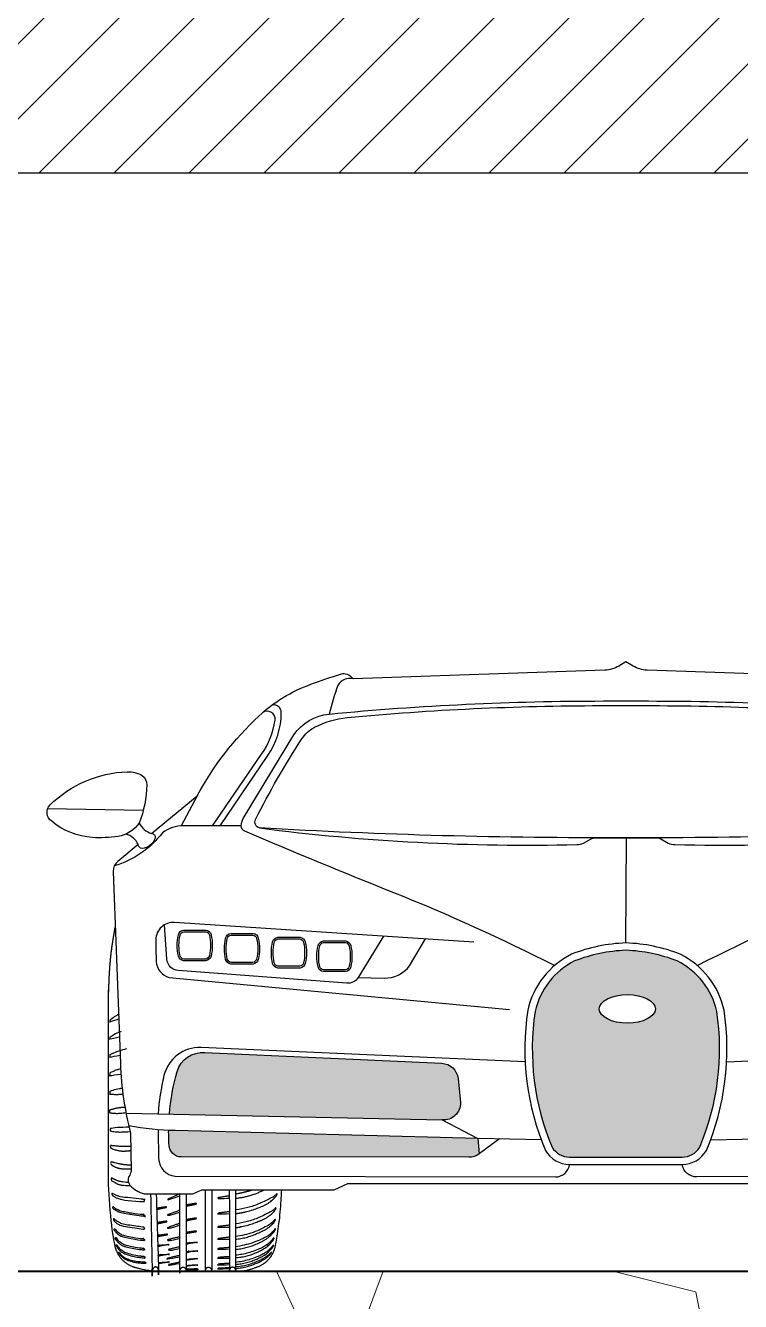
# Model space of a CAD drawing. Header units: inches. Extents: x 31 to 62.3, y 33.7 to 54.4.
# Drawn here: x 36.603 to 38.036, y 35.271 to 37.827 of the extents above; entities that cross this region are included whole.
import ezdxf

# ---------------------------------------------------------------- set-up
doc = ezdxf.new("R2010")
doc.units = ezdxf.units.IN
doc.header["$LTSCALE"] = 0.9
doc.header["$MEASUREMENT"] = 0
doc.layers.add('CAR_dwgmodels.com', color=250, linetype='Continuous')

# ---------------------------------------------------------------- blocks, each defined once
blk = doc.blocks.new('Bugatti Chiron_front_dwgmodels.com')
h = blk.add_hatch()
h.set_pattern_fill('HONEY', color=0, scale=3.99341)
h.set_pattern_definition([(0, (-11583.468, -7439.365), (19.018614, 10.980402), [12.679076, -25.358152]), (120, (-11583.468, -7439.365), (-19.018614, 10.980402), [12.679076, -25.358152]), (60, (-11583.468, -7439.365), (4e-08, 21.960804), [-25.358152, 12.679076])])
h.paths.add_polyline_path([(181.4, 518.4, 0.22451), (102.4, 619.4, 0.083501), (0, 640.6, 0.083501), (-102.4, 619.4, 0.22451), (-181.4, 518.4, 0.137645), (-147.3, 247.7, 0.262894), (-112.5, 228.1), (0, 228.1), (112.5, 228.1, 0.262894), (147.3, 247.7, 0.137645)])
edge = h.paths.add_edge_path(flags=16)
edge.add_ellipse((2.8, 523.7), major_axis=(56.1, 0), ratio=0.507125, start_angle=0, end_angle=360)
h.paths.add_polyline_path([(895.5, 399.1, 0.362153), (840.6, 436.4), (367.7, 415.2, 0.370875), (335.1, 384.5), (330.1, 336.8, 0.446586), (366.5, 302.1), (911.1, 313.6, 0.049028)])
h.paths.add_polyline_path([(912.6, 281.3, -0.005416), (899.3, 280.8), (295.5, 265.4), (293, 234.2, 0.160956), (313.4, 227.5), (887.5, 228.3, 0.39713), (911.9, 251.4, 0.016815)])
h.paths.add_polyline_path([(-335.1, 384.5, 0.370875), (-367.7, 415.2), (-840.6, 436.4, 0.362153), (-895.5, 399.1, 0.049028), (-911.1, 313.6), (-366.5, 302.1, 0.446586), (-330.1, 336.8)])
h.paths.add_polyline_path([(-295.5, 265.4), (-899.3, 280.8, -0.005416), (-912.6, 281.3, 0.016815), (-911.9, 251.4, 0.39713), (-887.5, 228.3), (-313.4, 227.5, 0.160956), (-293, 234.2)])
at = {"color": 0}
for points in [[(544.6, 1182.4), (42.2, 1199.7, -0.125857), (14.2, 1207.9), (0, 1216.4), (-14.2, 1207.9, -0.125857), (-42.2, 1199.7), (-544.6, 1182.4, 0.334068), (-574.8, 1169.3, 0.036507), (-592.1, 1112.1)], [(-946.6, 873.8), (-855.7, 948.7, -0.082141), (-732.6, 1108, -0.100247), (-629.1, 1171.4, -0.010825), (-568, 1192.2, -0.178097), (-556.6, 1191.7, -0.13272), (-544.6, 1182.4)], [(-809.9, 889.2), (-714.6, 1029.1, 0.147982), (-687.8, 1114.9, 0.455446), (-705.4, 1130.6, 15.494627)], [(-142.7, 610.1, 0.022755), (-463.2, 755.4, -0.00565), (-760.6, 878.1, -0.302169), (-767.8, 889.2, -0.134987), (-763.8, 903.5), (-662.9, 1070.8, -0.219811), (-592.1, 1112.1, -0.023766), (-44.8, 1138.1), (0, 1138.1), (44.8, 1138.1, -0.023766), (592.1, 1112.1, -0.219811), (662.9, 1070.8), (763.8, 903.5, -0.134987), (767.8, 889.2, -0.302169), (760.6, 878.1, -0.00565), (463.2, 755.4, 0.022755), (142.7, 610.1)], [(-731.6, 884.8, 0.038335), (-97.9, 851.7, 0.116877), (-84.5, 854.7), (-69.7, 863.2, -0.130199), (-62.4, 865.1), (0, 865.2, -0.015442), (-731.6, 884.8, -0.476909), (-739.2, 901.6, -0.028449), (-647, 1062.4, -0.128753), (-621.6, 1085.6, -0.097009), (-556.4, 1104.9, -0.023684), (-51.2, 1128.8), (0, 1128.8), (51.2, 1128.8, -0.023684), (556.4, 1104.9, -0.097009)], [(731.6, 884.8, -0.015442), (0, 865.2), (62.4, 865.1, -0.130199), (69.7, 863.2), (84.5, 854.7, 0.116877), (97.9, 851.7, 0.038335), (731.6, 884.8)], [(-825.3, 889.2), (-727.1, 1031.7, 0.11433), (-700.3, 1099.6, 0.653914), (-724.9, 1115, -10.611007)], [(-971.3, 894.6, -0.206778), (-1014.1, 867.9, -0.052607), (-1064.7, 865.6, -0.1584), (-1145.9, 898.1, -0.469933), (-1149.4, 930.8, -0.186723), (-995.2, 996.9, -0.141768), (-965.5, 989.5, -0.249374), (-956.3, 971.1, -0.086046), (-971.3, 894.6, 0.218868), (-946.6, 873.8, -0.45979), (-939.7, 864.7, -0.327818), (-965.7, 844, -0.403149), (-973.5, 851.6, 0.22319), (-998.1, 872.5)], [(-767.8, 889.2), (-882.8, 889.2, 0.165174), (-925.1, 874.9, -0.156448), (-1021.1, 809.1, 6.831394)], [(-973.5, 851.6), (-1014.4, 817.9, 0.233802), (-1023.3, 798.1), (-1009, 414, 0.055051), (-988.5, 275.7), (-987.4, 200.4, -0.064736), (-991.8, 189.1, 0.315381), (-989.8, 172, 0.146453), (-961.5, 154.4), (-864.3, 154.4), (-846.6, 162.4), (-582.4, 162.4), (-555, 175.2), (0, 175.2), (555, 175.2)], [(-303.6, 657), (-901.3, 696.3, 0.431696), (-938.2, 661.9, 0.012993), (-937.3, 618.3, 0.332894), (-911.3, 586.6), (-232.6, 522.2)], [(-483.6, 668.8), (-534.1, 586.5, -0.280898), (-556.9, 574.9), (-893.4, 600.1, -0.372234), (-916, 622.8), (-920.9, 691.7)], [(-534.1, 586.5), (-482.8, 585.3, 0.238161), (-432, 609.4), (-400.3, 663.4)], [(-201, 418), (-848, 446.5, 0.359874), (-922, 390.6, 0.039041), (-933.9, 314, 10.438986)], [(-911.1, 313.6, -0.049028), (-895.5, 399.1, -0.362153), (-840.6, 436.4), (-367.7, 415.2, -0.370875), (-335.1, 384.5), (-330.1, 336.8, -0.446586), (-366.5, 302.1)], [(201, 418), (848, 446.5, -0.359874), (922, 390.6, -0.039041), (933.9, 314, -10.438986)], [(-997.6, 315.4), (-366.5, 302.1), (-295.5, 265.4), (-899.3, 280.8, -0.037806), (-992.1, 290.2, -11.294186)], [(-933.4, 282.6), (-932.6, 225, 0.387652), (-899.7, 190.1), (-140.8, 188.4, 0.379191), (-112.5, 213.4)], [(-252.3, 264.3), (-293, 234.2, -0.160956), (-313.4, 227.5), (-887.5, 228.3, -0.39713), (-911.9, 251.4, -0.016815), (-912.6, 281.3, -0.016815)], [(933.4, 282.6), (932.6, 225, -0.387652), (899.7, 190.1), (140.8, 188.4, -0.379191), (112.5, 213.4)]]:
    blk.add_lwpolyline(points, format="xyb", dxfattribs=at)
for points in [[(-855.7, 948.7), (-887.7, 889.2)], [(-963.5, 919.3), (-1154.3, 923)], [(0, 655.3), (0.8, 865.2)], [(-168.9, 262.2), (-295.5, 265.4), (-293, 234.2)], [(168.9, 262.2), (295.5, 265.4), (293, 234.2)], [(-877.4, 154.4), (-877.4, 1.7)], [(-839.6, 162.4), (-839.6, 1.7)]]:
    blk.add_lwpolyline(points, dxfattribs=at)
for points in [[(-825.7, 650.4, -0.069093), (-828, 629, -0.315905), (-838.5, 619.7), (-882.7, 619.7, -0.315905), (-893.1, 629, -0.069093), (-895.4, 650.4, -0.069093), (-893.1, 671.7, -0.315905), (-882.7, 681), (-838.5, 681, -0.315905), (-828, 671.7, -0.069093)], [(-829.2, 650.4, -0.069524), (-831.4, 629.8, -0.310866), (-838.7, 623.1), (-882.5, 623.1, -0.310866), (-889.8, 629.8, -0.069524), (-892, 650.4, -0.069524), (-889.8, 670.9, -0.310866), (-882.5, 677.6), (-838.7, 677.6, -0.310866), (-831.4, 670.9, -0.069524)], [(-731.5, 643.7, -0.069093), (-733.8, 622.3, -0.315905), (-744.2, 613), (-788.4, 613, -0.315905), (-798.9, 622.3, -0.069093), (-801.2, 643.7, -0.069093), (-798.9, 665.1, -0.315905), (-788.4, 674.4), (-744.2, 674.4, -0.315905), (-733.8, 665.1, -0.069093)], [(-734.9, 643.7, -0.069524), (-737.1, 623.1, -0.310866), (-744.5, 616.5), (-788.2, 616.5, -0.310866), (-795.6, 623.1, -0.069524), (-797.8, 643.7, -0.069524), (-795.6, 664.3, -0.310866), (-788.2, 670.9), (-744.5, 670.9, -0.310866), (-737.1, 664.3, -0.069524)], [(-637.8, 635.9, -0.069093), (-640.1, 614.6, -0.315905), (-650.5, 605.3), (-694.7, 605.3, -0.315905), (-705.2, 614.6, -0.069093), (-707.5, 635.9, -0.069093), (-705.2, 657.3, -0.315905), (-694.7, 666.6), (-650.5, 666.6, -0.315905), (-640.1, 657.3, -0.069093)], [(-641.2, 635.9, -0.069524), (-643.4, 615.4, -0.310866), (-650.8, 608.7), (-694.5, 608.7, -0.310866), (-701.9, 615.4, -0.069524), (-704.1, 635.9, -0.069524), (-701.9, 656.5, -0.310866), (-694.5, 663.2), (-650.8, 663.2, -0.310866), (-643.4, 656.5, -0.069524)], [(-546.9, 628.7, -0.069093), (-549.2, 607.4, -0.315905), (-559.6, 598.1), (-603.8, 598.1, -0.315905), (-614.3, 607.4, -0.069093), (-616.6, 628.7, -0.069093), (-614.3, 650.1, -0.315905), (-603.8, 659.4), (-559.6, 659.4, -0.315905), (-549.2, 650.1, -0.069093)], [(-550.3, 628.7, -0.069524), (-552.5, 608.2, -0.310866), (-559.8, 601.5), (-603.6, 601.5, -0.310866), (-610.9, 608.2, -0.069524), (-613.1, 628.7, -0.069524), (-610.9, 649.3, -0.310866), (-603.6, 656), (-559.8, 656, -0.310866), (-552.5, 649.3, -0.069524)], [(0, 655.3, 0.084445), (-108.4, 632.9, 0.226526), (-195.9, 521.1, 0.138389), (-160.5, 241.1, 0.268366), (-112.5, 213.4), (0, 213.4), (112.5, 213.4, 0.268366), (160.5, 241.1, 0.138389), (195.9, 521.1, 0.226526), (108.4, 632.9, 0.084445)], [(0, 640.6, 0.083501), (-102.4, 619.4, 0.22451), (-181.4, 518.4, 0.137645), (-147.3, 247.7, 0.262894), (-112.5, 228.1), (0, 228.1), (112.5, 228.1, 0.262894), (147.3, 247.7, 0.137645), (181.4, 518.4, 0.22451), (102.4, 619.4, 0.083501)]]:
    blk.add_lwpolyline(points, format="xyb", close=True, dxfattribs=at)
blk.add_ellipse((2.8, 523.7), major_axis=(-56.1, 0), ratio=0.507125, dxfattribs=at)
for points, weights in [([(-1019.2, 689.1), (-1032.3, 623.9), (-1032.6, 557.4)], [0.999969618129, 0.995722822172, 1]), ([(-779, 145.9), (-749, 148.7), (-722.4, 162.4)], [1, 0.969355436309, 0.976833639195]), ([(-744.5, 162.4), (-761.5, 157.2), (-779, 154.1)], [0.995294654197, 0.995639703194, 1])]:
    blk.add_rational_spline(points, weights, degree=2, dxfattribs=at)
for points, weights, knots in [([(-948.7, 154.4), (-947.5, 78.4), (-945.5, 2.3), (-946.4, 0.8), (-948.3, 1), (-964.3, 2.8), (-979.6, 7.6), (-1012.6, 17.1), (-1019.1, 49.5), (-1032.3, 114.9), (-1032.6, 181.6), (-1032.6, 371.6), (-1032.6, 561.6)], [0.999916038208, 0.999947071252, 1, 0.838727377102, 1, 0.994648638073, 1, 0.855380874957, 1, 0.995707577092, 1, 1, 1], [0.035887, 0.035887, 0.035887, 0.045246, 0.045246, 1.196955, 1.196955, 1.403955, 1.403955, 2.492976, 2.492976, 2.678352, 2.678352, 3.678352, 3.678352, 3.678352]), ([(-1011.6, 513.4), (-1021.2, 508.4), (-1029.3, 501.5), (-1029.9, 501.2), (-1029.9, 500.5), (-1030, 499.7), (-1030.1, 498.8), (-1030.1, 498.1), (-1029.3, 498), (-1020.9, 501.1), (-1012.3, 504.1)], [1, 0.993642595606, 1, 0.833062499826, 1, 1, 1, 0.759534861251, 1, 0.999766171605, 0.999656581403], [0, 0, 0, 0.22564, 0.22564, 1.39799, 1.39799, 2.39799, 2.39799, 3.814387, 3.814387, 3.836681, 3.836681, 3.836681]), ([(-1007.7, 478.4), (-1019.3, 474.2), (-1029.3, 467.4), (-1029.9, 467.1), (-1029.9, 466.4), (-1030, 465.6), (-1030.1, 464.7), (-1030.1, 464), (-1029.3, 463.9), (-1020.1, 465.9), (-1011, 468.2)], [1, 0.991998878796, 1, 0.833062499826, 1, 1, 1, 0.759534861251, 1, 0.999525192346, 0.999316436108], [0, 0, 0, 0.253169, 0.253169, 1.42552, 1.42552, 2.42552, 2.42552, 3.841917, 3.841917, 3.874544, 3.874544, 3.874544]), ([(-996.7, 443.7), (-1014.2, 440.4), (-1029.8, 432.1), (-1030.4, 431.8), (-1030.3, 431.2), (-1030.3, 429.7), (-1030.2, 428.3), (-1030.2, 427.6), (-1029.5, 427.5), (-1019.5, 429.4), (-1009.6, 431.5)], [1, 0.9880012965, 1, 0.833062499826, 1, 1, 1, 0.759534861251, 1, 0.999478910078, 0.999273891808], [0, 0, 0, 0.310133, 0.310133, 1.482483, 1.482483, 2.482483, 2.482483, 3.89888, 3.89888, 3.934442, 3.934442, 3.934442]), ([(-1008.5, 403.8), (-1011.7, 403.1), (-1014.8, 402.3), (-1022.6, 399.7), (-1029.9, 396), (-1030.6, 395.7), (-1030.3, 395), (-1030.3, 393.3), (-1030.2, 391.5), (-1030.2, 390.7), (-1029.5, 390.6), (-1018.7, 392.1), (-1007.9, 393.6)], [0.996111277269, 0.997716084163, 1, 0.997349136701, 1, 0.712181542932, 1, 1, 1, 0.759534861251, 1, 0.99999831095, 0.999999753545], [0.29883, 0.29883, 0.29883, 0.351017, 0.351017, 0.496675, 0.496675, 2.053066, 2.053066, 3.053066, 3.053066, 4.469463, 4.469463, 4.473002, 4.473002, 4.473002]), ([(-1005.3, 365), (-1005.5, 365), (-1005.7, 365), (-1018.2, 363.4), (-1029.9, 359.1), (-1030.6, 358.8), (-1030.3, 358.2), (-1030.3, 356.4), (-1030.2, 354.6), (-1030.2, 353.9), (-1029.5, 353.8), (-1017.8, 352.2), (-1006.2, 353.9), (-1005, 354), (-1003.9, 354.2)], [0.99986176071, 0.999929855268, 1, 0.992914718409, 1, 0.712181542932, 1, 1, 1, 0.759534861251, 1, 0.989891013094, 1, 0.999925346962, 0.999858795525], [0.19317, 0.19317, 0.19317, 0.196035, 0.196035, 0.434256, 0.434256, 1.990647, 1.990647, 2.990647, 2.990647, 4.407044, 4.407044, 4.691664, 4.691664, 4.697357, 4.697357, 4.697357]), ([(-999.7, 327.2), (-1002.8, 327), (-1005.8, 326.8), (-1018.3, 325.7), (-1030.2, 321.8), (-1030.9, 321.6), (-1030.6, 320.9), (-1030.7, 319.1), (-1030.7, 317.3), (-1030.7, 316.6), (-1030, 316.5), (-1018.4, 314.5), (-1006.7, 315.7), (-1002.3, 316.2), (-997.8, 316.7)], [0.998594205802, 0.999144692285, 1, 0.992914718409, 1, 0.712181542933, 1, 1, 1, 0.759534861252, 1, 0.989891013094, 1, 0.999708592555, 0.999540631147], [0.161103, 0.161103, 0.161103, 0.196035, 0.196035, 0.434256, 0.434256, 1.990647, 1.990647, 2.990647, 2.990647, 4.407044, 4.407044, 4.691664, 4.691664, 4.713888, 4.713888, 4.713888]), ([(-991.5, 287.6), (-1010.1, 288), (-1028.5, 284.9), (-1029.3, 284.8), (-1029.4, 284), (-1029.4, 282.6), (-1029.3, 281.2), (-1029.4, 280.5), (-1028.7, 280.3), (-1017.2, 277.6), (-1005.5, 278.1), (-997.4, 278.4), (-989.3, 279)], [0.994437689678, 0.992465484123, 1, 0.760181353812, 1, 1, 1, 0.75953486125, 1, 0.989891013094, 1, 0.999473993054, 0.99935020163], [0.11421, 0.11421, 0.11421, 0.309409, 0.309409, 1.723817, 1.723817, 2.723817, 2.723817, 4.140215, 4.140215, 4.424835, 4.424835, 4.46495, 4.46495, 4.46495]), ([(-988.1, 248.8), (-996.2, 249.1), (-1004.2, 249.2), (-1015.8, 249.4), (-1027.3, 251.1), (-1027.9, 251.2), (-1028.4, 250.8), (-1029, 250.5), (-1029.1, 249.9), (-1029, 248.6), (-1029, 247.3), (-1029, 246.7), (-1028.5, 246.4), (-1022, 243.2), (-1014.9, 241.5), (-1006.2, 239.4), (-997.2, 240.2), (-992.6, 240.6), (-988, 241)], [0.999742262679, 0.999771538973, 1, 0.997691818502, 1, 0.91727748751, 1, 0.91727748751, 1, 1, 1, 0.900533402192, 1, 0.993597732845, 1, 0.985593036732, 1, 1, 1], [2.691608, 2.691608, 2.691608, 2.719836, 2.719836, 2.85575, 2.85575, 3.674964, 3.674964, 4.494177, 4.494177, 5.494177, 5.494177, 6.39378, 6.39378, 6.620215, 6.620215, 6.960118, 6.960118, 7.231385, 7.231385, 7.231385]), ([(-987.6, 211.5), (-988.7, 211.6), (-989.7, 211.7), (-998.2, 212.2), (-1006.5, 213.5), (-1014.5, 214.8), (-1022.2, 217), (-1024.5, 217.7), (-1026.9, 218.3), (-1028, 218.4), (-1028.4, 217.4)], [0.999906463541, 0.999948865899, 1, 0.998815601992, 1, 0.99799696112, 1, 1, 1, 0.810058209192, 1], [4.423043, 4.423043, 4.423043, 4.428953, 4.428953, 4.526303, 4.526303, 4.652911, 4.652911, 5.652911, 5.652911, 6.906001, 6.906001, 6.906001]), ([(-1028.3, 215.2), (-1028.1, 214), (-1027.2, 213.2), (-1023.8, 210.1), (-1019.5, 208.2), (-1012.6, 205.2), (-1005.1, 204.8), (-996.3, 204.4), (-987.5, 204.5)], [1, 0.943697737034, 1, 0.98699875895, 1, 0.981816354796, 1, 0.999004311894, 0.999324693302], [0, 0, 0, 0.674321, 0.674321, 0.997178, 0.997178, 1.379162, 1.379162, 1.451727, 1.451727, 1.451727]), ([(-992.8, 177.1), (-999.7, 177.7), (-1006.4, 178.6), (-1012.5, 179.4), (-1018, 182.1), (-1021.9, 184), (-1025.9, 185.9), (-1026.4, 186.2), (-1026.8, 185.9), (-1027.3, 185.6), (-1027.3, 185.1), (-1027.2, 183.9), (-1027.2, 182.6), (-1027.1, 181.4), (-1026.1, 180.8), (-1022.2, 178.7), (-1018.5, 176.4), (-1011.7, 172.1), (-1003.5, 171.7), (-996.3, 171.4), (-989.2, 171.2)], [0.999056093989, 0.999223168512, 1, 0.9863349295, 1, 1, 1, 0.867797454115, 1, 0.867797454115, 1, 1, 1, 0.903607588202, 1, 0.999490695569, 1, 0.965414913836, 1, 0.999645494998, 0.999549226972], [0, 0, 0, 0.049395, 0.049395, 0.380409, 0.380409, 1.380409, 1.380409, 2.420496, 2.420496, 3.460584, 3.460584, 4.460584, 4.460584, 5.345941, 5.345941, 5.409775, 5.409775, 5.937307, 5.937307, 5.969449, 5.969449, 5.969449]), ([(-1025.9, 154.8), (-1025.9, 154.1), (-1025.8, 153.5), (-1025.7, 152.3), (-1024.7, 151.5), (-1018.5, 146.5), (-1010.6, 144.5), (-986.7, 138.4), (-961.9, 139.7), (-960.6, 140.1), (-961, 141.4), (-961.7, 143.7), (-964.1, 143.8), (-984.8, 145.1), (-1005.3, 148.3), (-1015.7, 149.9), (-1024.4, 155.5), (-1024.9, 155.8), (-1025.4, 155.5), (-1025.9, 155.3), (-1025.9, 154.7)], [1, 1, 1, 0.919056697366, 1, 0.975810165277, 1, 0.987797374292, 1, 0.713917491547, 1, 0.822744244013, 1, 0.998894428896, 1, 0.97656761193, 1, 0.850761440909, 1, 0.850761440909, 1], [0, 0, 0, 1, 1, 1.810232, 1.810232, 2.251031, 2.251031, 2.563793, 2.563793, 4.115232, 4.115232, 5.32438, 5.32438, 5.418435, 5.418435, 5.85225, 5.85225, 6.958978, 6.958978, 8.065706, 8.065706, 8.065706]), ([(-937.6, 154.4), (-935.8, 78.7), (-932.8, 3), (-932.8, 4.5), (-933.4, 5.7), (-934, 6.9), (-935.1, 7.5), (-936.6, 8.3), (-938.3, 8.6), (-941.4, 9.2), (-942.9, 6.6), (-944.2, 4.5), (-945.5, 2.3)], [0.999802543073, 0.999875360317, 1, 0.977485251874, 1, 0.949736783996, 1, 0.988827039566, 1, 0.810784355272, 1, 1, 1], [0.054861, 0.054861, 0.054861, 0.069259, 0.069259, 0.494463, 0.494463, 1.131268, 1.131268, 1.430518, 1.430518, 2.681129, 2.681129, 3.681129, 3.681129, 3.681129]), ([(-932.8, 3), (-932.9, 0.2), (-929.9, 0), (-910.9, 0), (-892, 0), (-890.5, 0.3), (-890.5, 1.7), (-890.5, 78), (-890.5, 154.4)], [1, 0.726394675246, 1, 1, 1, 0.77938310391, 1, 1, 1], [0, 0, 0, 1.51547, 1.51547, 2.51547, 2.51547, 3.869701, 3.869701, 4.284985, 4.284985, 4.284985]), ([(-890.5, 154.6), (-902.3, 149.4), (-914.1, 144.2), (-914.6, 143.9), (-914.4, 143.4), (-914.3, 142.9), (-913.7, 143), (-910.1, 143.7), (-906.7, 144.9), (-898.6, 147.5), (-890.5, 150.4)], [1, 1, 1, 0.747500126312, 1, 0.747500126312, 1, 0.997782159507, 1, 0.999952193936, 1], [0, 0, 0, 1, 1, 2.453011, 2.453011, 3.906023, 3.906023, 4.039249, 4.039249, 4.058805, 4.058805, 4.058805]), ([(-779, 1), (-779, 4), (-780.5, 6.6), (-785.6, 9.9), (-790.7, 6.5), (-790.8, 84.4), (-790.9, 162.4)], [1, 0.97110070048, 1, 0.822997235662, 1, 1, 1], [0, 0, 0, 0.481992, 0.481992, 1.69025, 1.69025, 2.119709, 2.119709, 2.119709]), ([(-779, 162.4), (-779, 81.7), (-779, 1), (-778.6, 0), (-777.5, 0), (-757.7, 0.1), (-739.6, 7.6), (-706.6, 17.1), (-700.1, 49.5), (-688.9, 105.4), (-687, 162.4)], [1, 1, 1, 0.82180479402, 1, 0.979126052308, 1, 0.855380874957, 1, 0.996328234337, 0.998938171747], [0, 0, 0, 0.437916, 0.437916, 1.650366, 1.650366, 2.059726, 2.059726, 3.148747, 3.148747, 3.307319, 3.307319, 3.307319]), ([(-779, 115.3), (-776.8, 115.5), (-774.5, 115.8), (-752.6, 118.9), (-732.3, 127.4), (-718.5, 132), (-707.3, 140.9), (-701.2, 145.7), (-696.7, 152), (-696.1, 153), (-696.1, 154.1), (-696.1, 154.6), (-696.6, 154.8), (-697.1, 154.9), (-697.4, 154.5), (-700.6, 150.5), (-705.2, 148.2), (-739.3, 127.9), (-779, 122.5)], [1, 0.999960163169, 1, 0.991085719544, 1, 0.983716763148, 1, 0.989905744715, 1, 0.955111849133, 1, 0.814244632344, 1, 0.814244632344, 1, 0.977459968993, 1, 0.978494323273, 1], [0, 0, 0, 0.017852, 0.017852, 0.285098, 0.285098, 0.646513, 0.646513, 0.930925, 0.930925, 1.532444, 1.532444, 2.771183, 2.771183, 4.009922, 4.009922, 4.435365, 4.435365, 4.850896, 4.850896, 4.850896]), ([(-1024.4, 128), (-1024.3, 127.4), (-1024.3, 126.8), (-1023.9, 125.4), (-1022.7, 124.4), (-1017.1, 120.3), (-1010.6, 117.7), (-986.7, 111), (-961.9, 109.8), (-960.6, 110.2), (-961, 111.5), (-961.7, 113.8), (-964.1, 113.9), (-985.1, 114.9), (-1005.3, 120.1), (-1015.2, 122.5), (-1022.9, 128.8), (-1023.4, 129.1), (-1023.9, 128.8), (-1024.4, 128.5), (-1024.4, 128)], [1, 1, 1, 0.965666739407, 1, 0.992955824987, 1, 0.993357406783, 1, 0.713917491547, 1, 0.822744244013, 1, 0.994253670322, 1, 0.974765921219, 1, 0.850761440909, 1, 0.850761440909, 1], [0, 0, 0, 1, 1, 1.525597, 1.525597, 1.763125, 1.763125, 1.993776, 1.993776, 3.545215, 3.545215, 4.754363, 4.754363, 4.968873, 4.968873, 5.419126, 5.419126, 6.525854, 6.525854, 7.632582, 7.632582, 7.632582]), ([(-937, 123.7), (-935.5, 123.7), (-934, 124.1), (-925.7, 125.8), (-917.4, 127.5), (-916.8, 127.6), (-916.9, 128.1), (-917, 128.6), (-917.5, 128.6), (-918.6, 128.6), (-919.7, 128.5), (-928.4, 127.1), (-937.1, 125.7)], [1, 0.996971792778, 1, 1, 1, 0.731965341552, 1, 0.731965341552, 1, 0.999802463564, 1, 1, 1], [0, 0, 0, 0.155685, 0.155685, 1.155685, 1.155685, 2.654874, 2.654874, 4.154062, 4.154062, 4.193816, 4.193816, 5.193816, 5.193816, 5.193816]), ([(-877.4, 130.5), (-875.8, 130.6), (-874.3, 130.9), (-866, 132.6), (-857.7, 134.3), (-857.2, 134.4), (-857.3, 134.9), (-857.3, 135.5), (-857.9, 135.4), (-859, 135.4), (-860.1, 135.3), (-868.7, 133.9), (-877.4, 132.5)], [1, 0.996971792778, 1, 1, 1, 0.731965341552, 1, 0.731965341552, 1, 0.999802463564, 1, 1, 1], [0, 0, 0, 0.155685, 0.155685, 1.155685, 1.155685, 2.654874, 2.654874, 4.154062, 4.154062, 4.193816, 4.193816, 5.193816, 5.193816, 5.193816]), ([(-790.9, 150.8), (-802.2, 148.9), (-813.5, 147), (-814.2, 146.9), (-814.2, 146.3), (-814.1, 145.6), (-813.4, 145.6), (-802.1, 145), (-790.9, 145.9)], [1, 1, 1, 0.740922978544, 1, 0.740922978544, 1, 0.997600703458, 1], [0, 0, 0, 1, 1, 2.472705, 2.472705, 3.945411, 3.945411, 4.083982, 4.083982, 4.083982]), ([(-1022.8, 103.8), (-1022.7, 103.2), (-1022.7, 102.6), (-1022.2, 101.1), (-1021.1, 100.1), (-1015.1, 93.9), (-1006.7, 91.3), (-984.7, 85.7), (-961.9, 84.5), (-960.6, 85), (-961, 86.3), (-961.7, 88.5), (-964.1, 88.6), (-985.1, 89.6), (-1005.3, 94.9), (-1014.5, 97.9), (-1021.3, 104.5), (-1021.8, 104.8), (-1022.3, 104.6), (-1022.8, 104.3), (-1022.8, 103.7)], [1, 1, 1, 0.965666739407, 1, 0.967671877212, 1, 0.994409398804, 1, 0.713917491547, 1, 0.822744244013, 1, 0.994253670322, 1, 0.972417368476, 1, 0.850761440909, 1, 0.850761440909, 1], [0, 0, 0, 1, 1, 1.525597, 1.525597, 2.035529, 2.035529, 2.24711, 2.24711, 3.798549, 3.798549, 5.007697, 5.007697, 5.222208, 5.222208, 5.69304, 5.69304, 6.799768, 6.799768, 7.906495, 7.906495, 7.906495]), ([(-890.5, 121.7), (-902.4, 117.4), (-914.3, 113.1), (-914.9, 112.9), (-914.7, 112.4), (-914.5, 111.9), (-914, 112), (-908.7, 112.2), (-903.6, 113.9), (-897, 116), (-890.5, 118.3)], [1, 1, 1, 0.747500126313, 1, 0.747500126313, 1, 0.988752313136, 1, 0.999968375714, 1], [0, 0, 0, 1, 1, 2.453011, 2.453011, 3.906023, 3.906023, 4.206274, 4.206274, 4.222179, 4.222179, 4.222179]), ([(-877.4, 101.1), (-867.6, 103.1), (-857.7, 105.1), (-857.2, 105.2), (-857.3, 105.8), (-857.4, 106.3), (-857.9, 106.2), (-859, 106.2), (-860.1, 106.1), (-868.8, 104.7), (-877.5, 103.4)], [1, 1, 1, 0.731965341552, 1, 0.731965341552, 1, 0.999802463564, 1, 1, 1], [0, 0, 0, 1, 1, 2.499189, 2.499189, 3.998377, 3.998377, 4.038131, 4.038131, 5.038131, 5.038131, 5.038131]), ([(-790.9, 119.1), (-802.2, 117.7), (-813.5, 116.3), (-814.2, 116.2), (-814.1, 115.5), (-814.1, 114.9), (-813.4, 114.8), (-802.1, 115), (-790.8, 115.2)], [1, 1, 1, 0.740922978544, 1, 0.740922978544, 1, 0.999998874916, 1], [0, 0, 0, 1, 1, 2.472705, 2.472705, 3.945411, 3.945411, 3.948411, 3.948411, 3.948411]), ([(-779, 87.3), (-777.9, 87.4), (-776.8, 87.5), (-754.9, 90.6), (-734.6, 99.2), (-720.8, 103.7), (-709.5, 112.6), (-703.4, 117.5), (-699, 123.8), (-698.3, 124.7), (-698.4, 125.9), (-698.4, 126.4), (-698.9, 126.5), (-699.3, 126.7), (-699.7, 126.3), (-702.9, 122.3), (-707.5, 119.9), (-740.5, 100.2), (-779, 94.5)], [1, 0.999990252122, 1, 0.991085719544, 1, 0.983716763148, 1, 0.989905744715, 1, 0.955111849133, 1, 0.814244632344, 1, 0.814244632344, 1, 0.977459968993, 1, 0.979450128996, 1], [0, 0, 0, 0.008831, 0.008831, 0.276077, 0.276077, 0.637492, 0.637492, 0.921904, 0.921904, 1.523423, 1.523423, 2.762162, 2.762162, 4.000901, 4.000901, 4.426344, 4.426344, 4.832503, 4.832503, 4.832503]), ([(-779, 64.1), (-752.5, 66.6), (-729.2, 78.8), (-713.8, 84.7), (-703.1, 96.8), (-700.8, 99.7), (-699.4, 103), (-699.4, 103.5), (-699.9, 103.6), (-700.4, 103.8), (-700.7, 103.4), (-706.3, 95.7), (-714.8, 91.2), (-744.6, 74), (-779, 69.4)], [1, 0.980057078575, 1, 0.970160397488, 1, 0.989971546554, 1, 0.814244632344, 1, 0.814244632344, 1, 0.975006071312, 1, 0.979518209266, 1], [0, 0, 0, 0.400096, 0.400096, 0.889905, 0.889905, 1.173387, 1.173387, 2.412126, 2.412126, 3.650865, 3.650865, 4.098961, 4.098961, 4.504445, 4.504445, 4.504445]), ([(-1021.3, 83.9), (-1021.3, 83.3), (-1021.2, 82.7), (-1020.6, 81.2), (-1019.6, 80), (-1013.5, 71.5), (-1003.3, 68.1), (-983, 62.8), (-961.9, 61.2), (-960.6, 61.7), (-961, 63), (-961.7, 65.2), (-964.1, 65.4), (-983.5, 66.7), (-1002.3, 71.7), (-1013.2, 75.5), (-1019.8, 84.7), (-1020.3, 85), (-1020.8, 84.7), (-1021.3, 84.4), (-1021.3, 83.9)], [1, 1, 1, 0.988320696078, 1, 0.949082850752, 1, 0.99526166614, 1, 0.713917491548, 1, 0.822744244013, 1, 0.9951177834, 1, 0.952646951877, 1, 0.850761440909, 1, 0.850761440909, 1], [0, 0, 0, 1, 1, 1.305969, 1.305969, 1.946938, 1.946938, 2.141711, 2.141711, 3.69315, 3.69315, 4.902298, 4.902298, 5.100009, 5.100009, 5.717951, 5.717951, 6.824679, 6.824679, 7.931407, 7.931407, 7.931407]), ([(-936.2, 95), (-934.6, 95.1), (-933.1, 95.4), (-924.8, 97.2), (-916.5, 98.9), (-916, 99), (-916.1, 99.5), (-916.2, 100), (-916.7, 100), (-917.8, 99.9), (-918.9, 99.8), (-927.6, 98.5), (-936.2, 97.1)], [1, 0.996971792778, 1, 1, 1, 0.731965341552, 1, 0.731965341552, 1, 0.999802463564, 1, 1, 1], [0, 0, 0, 0.155685, 0.155685, 1.155685, 1.155685, 2.654874, 2.654874, 4.154062, 4.154062, 4.193816, 4.193816, 5.193816, 5.193816, 5.193816]), ([(-890.5, 95.9), (-902.4, 91.6), (-914.3, 87.4), (-914.9, 87.1), (-914.7, 86.6), (-914.5, 86.1), (-914, 86.2), (-908.7, 86.4), (-903.6, 88.1), (-897, 90.3), (-890.5, 92.6)], [1, 1, 1, 0.747500126313, 1, 0.747500126313, 1, 0.988752313136, 1, 0.999968375714, 1], [0, 0, 0, 1, 1, 2.453011, 2.453011, 3.906023, 3.906023, 4.206274, 4.206274, 4.222179, 4.222179, 4.222179]), ([(-877.4, 75.9), (-867.5, 77.5), (-857.5, 79.2), (-857, 79.3), (-857, 79.8), (-857.1, 80.3), (-857.7, 80.3), (-858.8, 80.2), (-859.9, 80.2), (-868.7, 79), (-877.5, 77.9)], [1, 1, 1, 0.731965341553, 1, 0.731965341553, 1, 0.999802463564, 1, 1, 1], [0, 0, 0, 1, 1, 2.499189, 2.499189, 3.998377, 3.998377, 4.038131, 4.038131, 5.038131, 5.038131, 5.038131]), ([(-790.8, 92.2), (-802.1, 90.8), (-813.4, 89.4), (-814.1, 89.3), (-814.1, 88.6), (-814.1, 87.9), (-813.4, 87.9), (-802.1, 88.1), (-790.8, 88.3)], [1, 1, 1, 0.740922978544, 1, 0.740922978544, 1, 0.999998874916, 1], [0, 0, 0, 1, 1, 2.472705, 2.472705, 3.945411, 3.945411, 3.948411, 3.948411, 3.948411]), ([(-779, 43.7), (-752.5, 46.2), (-729.2, 58.4), (-713.6, 65.2), (-703, 78.1), (-700.7, 80.9), (-699.3, 84.2), (-699.3, 84.7), (-699.8, 84.9), (-700.3, 85), (-700.6, 84.6), (-706.2, 76.3), (-714.8, 70.8), (-744.6, 53.6), (-779, 49)], [1, 0.980057078575, 1, 0.972115796323, 1, 0.989971546554, 1, 0.814244632344, 1, 0.814244632344, 1, 0.978012391708, 1, 0.979518209266, 1], [0, 0, 0, 0.400096, 0.400096, 0.873507, 0.873507, 1.156989, 1.156989, 2.395728, 2.395728, 3.634467, 3.634467, 4.054645, 4.054645, 4.460128, 4.460128, 4.460128]), ([(-1019.4, 66.4), (-1018.7, 63.5), (-1016.5, 61.5), (-1010.5, 52.8), (-1000.2, 49.1), (-981.5, 43.8), (-961.9, 42.2), (-960.6, 42.7), (-961, 44), (-961.7, 46.2), (-964.1, 46.4), (-982, 47.7), (-999.2, 52.7), (-1010.8, 57.3), (-1018, 67.2), (-1018.4, 67.5), (-1018.9, 67.2), (-1019.4, 66.9), (-1019.4, 66.4)], [1, 0.960807226966, 1, 0.950558531774, 1, 0.994488328913, 1, 0.713917491548, 1, 0.822744244013, 1, 0.994245264205, 1, 0.959824882583, 1, 0.850761440909, 1, 0.850761440909, 1], [0, 0, 0, 0.561794, 0.561794, 1.193327, 1.193327, 1.403408, 1.403408, 2.954847, 2.954847, 4.163995, 4.163995, 4.378662, 4.378662, 4.9475, 4.9475, 6.054228, 6.054228, 7.160956, 7.160956, 7.160956]), ([(-1017.7, 52.6), (-1012.3, 39.4), (-998.5, 33.9), (-980.4, 27.2), (-961, 26.2), (-959.6, 26.6), (-960, 27.9), (-960.7, 30.1), (-963.2, 30.3), (-980.9, 31.3), (-997.5, 37.2), (-1009.6, 42.1), (-1016.4, 52.9), (-1016.7, 53.3), (-1017.2, 53.2), (-1017.7, 53.1), (-1017.7, 52.6)], [1, 0.921659113865, 1, 0.987515543741, 1, 0.713917491547, 1, 0.822744244013, 1, 0.989280777237, 1, 0.952054873684, 1, 0.815767935877, 1, 0.815767935877, 1], [0, 0, 0, 0.796923, 0.796923, 1.113283, 1.113283, 2.664722, 2.664722, 3.87387, 3.87387, 4.16697, 4.16697, 4.788795, 4.788795, 6.022276, 6.022276, 7.255757, 7.255757, 7.255757]), ([(-935.3, 69.6), (-933.8, 69.6), (-932.3, 70), (-923.9, 71.4), (-915.4, 72.9), (-914.9, 73), (-915, 73.5), (-915.1, 74), (-915.6, 74), (-916.7, 73.9), (-917.8, 73.9), (-926.6, 72.7), (-935.4, 71.6)], [1, 0.996971792778, 1, 1, 1, 0.731965341552, 1, 0.731965341552, 1, 0.999802463564, 1, 1, 1], [0, 0, 0, 0.155685, 0.155685, 1.155685, 1.155685, 2.654874, 2.654874, 4.154062, 4.154062, 4.193816, 4.193816, 5.193816, 5.193816, 5.193816]), ([(-934.7, 50.9), (-932.2, 52.4), (-929.3, 52.4), (-921.4, 53.2), (-913.6, 53.5), (-913.1, 53.5), (-913.1, 53.1), (-913.1, 52.7), (-913.5, 52.7), (-921.3, 51.6), (-929, 50.7), (-932, 50.1), (-934.6, 48.5)], [1, 0.965888013098, 1, 0.999541983395, 1, 0.724433758446, 1, 0.724433758446, 1, 0.999979024382, 1, 0.984825636621, 1], [0, 0, 0, 0.523891, 0.523891, 0.584425, 0.584425, 2.105593, 2.105593, 3.62676, 3.62676, 3.639714, 3.639714, 3.988574, 3.988574, 3.988574]), ([(-890.5, 69), (-902.6, 66), (-914.8, 63.1), (-915.3, 62.9), (-915.2, 62.4), (-915.1, 61.8), (-914.5, 61.9), (-909.3, 61.5), (-904.1, 62.6), (-897.3, 64.1), (-890.5, 65.7)], [1, 1, 1, 0.747500126313, 1, 0.747500126313, 1, 0.988752313136, 1, 0.999968375714, 1], [0, 0, 0, 1, 1, 2.453011, 2.453011, 3.906023, 3.906023, 4.206274, 4.206274, 4.222179, 4.222179, 4.222179]), ([(-877.4, 56.3), (-874.9, 56.9), (-872.3, 57.2), (-864.4, 57.9), (-856.6, 58.3), (-856.2, 58.3), (-856.1, 57.8), (-856.1, 57.4), (-856.5, 57.4), (-864.3, 56.4), (-872, 55.4), (-874.9, 54.8), (-877.4, 53.4)], [1, 0.997307196089, 1, 0.999541983395, 1, 0.724433758444, 1, 0.724433758444, 1, 0.999979024382, 1, 0.985905227632, 1], [0, 0, 0, 0.146806, 0.146806, 0.207341, 0.207341, 1.728508, 1.728508, 3.249676, 3.249676, 3.26263, 3.26263, 3.59882, 3.59882, 3.59882]), ([(-790.8, 68.2), (-802.1, 66.8), (-813.4, 65.4), (-814.1, 65.3), (-814.1, 64.7), (-814.1, 64), (-813.3, 63.9), (-802.1, 64.1), (-790.8, 64.3)], [1, 1, 1, 0.740922978544, 1, 0.740922978544, 1, 0.999998874916, 1], [0, 0, 0, 1, 1, 2.472705, 2.472705, 3.945411, 3.945411, 3.948411, 3.948411, 3.948411]), ([(-779, 27.2), (-752.4, 29.1), (-729.2, 41.5), (-715, 47.7), (-705.9, 59.8), (-703.6, 62.6), (-702.2, 65.9), (-702.2, 66.4), (-702.7, 66.6), (-703.2, 66.7), (-703.5, 66.3), (-713.3, 52.4), (-729.5, 45.8), (-753, 34.8), (-779, 32)], [1, 0.97598701928, 1, 0.96609200742, 1, 0.989971546554, 1, 0.814244632344, 1, 0.814244632344, 1, 0.958508796668, 1, 0.985647326625, 1], [0, 0, 0, 0.439178, 0.439178, 0.961491, 0.961491, 1.244974, 1.244974, 2.483713, 2.483713, 3.722452, 3.722452, 4.300596, 4.300596, 4.639855, 4.639855, 4.639855]), ([(-779, 13.9), (-752.4, 15.8), (-729.2, 28.2), (-712.2, 35.6), (-703.3, 51.3), (-703.1, 51.7), (-703.5, 52), (-703.9, 52.2), (-704.2, 51.9), (-713.9, 38.6), (-729.5, 31.9), (-753, 20.7), (-779, 17.8)], [1, 0.97598701928, 1, 0.948926152622, 1, 0.748425796817, 1, 0.748425796817, 1, 0.963593647669, 1, 0.984942218236, 1], [0, 0, 0, 0.439178, 0.439178, 1.081142, 1.081142, 2.531364, 2.531364, 3.981586, 3.981586, 4.522913, 4.522913, 4.870427, 4.870427, 4.870427]), ([(-1012.5, 37.6), (-1007.2, 27.6), (-996.7, 22.6), (-978.7, 15.5), (-959.2, 15.7), (-958.7, 15.7), (-958.5, 16.1), (-958.2, 16.5), (-958.3, 16.9), (-959.2, 18.9), (-961.4, 19), (-979.2, 19.1), (-996, 24.9), (-1005.8, 29.3), (-1011.7, 38), (-1011.9, 38.2), (-1012.2, 38.1), (-1012.5, 37.9), (-1012.5, 37.6)], [1, 0.948808883651, 1, 0.979487385951, 1, 0.900606414491, 1, 0.900606414491, 1, 0.845623970348, 1, 0.985685263202, 1, 0.959726904181, 1, 0.807282309142, 1, 0.807282309142, 1], [0, 0, 0, 0.642706, 0.642706, 1.048496, 1.048496, 1.947763, 1.947763, 2.84703, 2.84703, 3.973157, 3.973157, 4.311967, 4.311967, 4.881502, 4.881502, 6.14403, 6.14403, 7.406557, 7.406557, 7.406557]), ([(-934, 31.8), (-931.4, 33.2), (-928.5, 33.3), (-920.7, 34), (-912.8, 34.4), (-912.4, 34.4), (-912.4, 34), (-912.4, 33.6), (-912.8, 33.5), (-920.5, 32.5), (-928.3, 31.5), (-931.3, 30.9), (-933.9, 29.4)], [1, 0.965888013098, 1, 0.999541983395, 1, 0.724433758445, 1, 0.724433758445, 1, 0.999979024382, 1, 0.984825636621, 1], [0, 0, 0, 0.523891, 0.523891, 0.584425, 0.584425, 2.105593, 2.105593, 3.62676, 3.62676, 3.639714, 3.639714, 3.988574, 3.988574, 3.988574]), ([(-890.5, 31.9), (-902.6, 29), (-914.8, 26), (-915.3, 25.9), (-915.2, 25.3), (-915.1, 24.8), (-914.5, 24.9), (-902.4, 26.1), (-890.5, 28.7)], [1, 1, 1, 0.747500126313, 1, 0.747500126313, 1, 0.998413154286, 1], [0, 0, 0, 1, 1, 2.453011, 2.453011, 3.906023, 3.906023, 4.018709, 4.018709, 4.018709]), ([(-890.5, 48.9), (-901.4, 46.3), (-912.3, 43.7), (-912.8, 43.5), (-912.7, 43), (-912.6, 42.4), (-912, 42.5), (-906.7, 42.1), (-901.6, 43.2), (-896, 44.5), (-890.5, 45.7)], [1, 1, 1, 0.747500126312, 1, 0.747500126312, 1, 0.988752313136, 1, 0.999979009105, 1], [0, 0, 0, 1, 1, 2.453011, 2.453011, 3.906023, 3.906023, 4.206274, 4.206274, 4.219232, 4.219232, 4.219232]), ([(-877.4, 38.8), (-874.8, 39.8), (-872, 40.1), (-864.2, 40.9), (-856.3, 41.2), (-855.9, 41.2), (-855.9, 40.8), (-855.8, 40.4), (-856.3, 40.3), (-864, 39.3), (-871.7, 38.3), (-874.8, 38), (-877.4, 36.5)], [1, 0.991134922733, 1, 0.999541983395, 1, 0.724433758445, 1, 0.724433758445, 1, 0.999979024382, 1, 0.980698145987, 1], [0, 0, 0, 0.266506, 0.266506, 0.327041, 0.327041, 1.848208, 1.848208, 3.369376, 3.369376, 3.38233, 3.38233, 3.775921, 3.775921, 3.775921]), ([(-877.4, 23.9), (-874.7, 24.3), (-872, 24.7), (-864.1, 25.4), (-856.3, 25.8), (-855.8, 25.8), (-855.8, 25.4), (-855.8, 25), (-856.2, 24.9), (-864, 23.9), (-871.7, 22.9), (-874.6, 22.7), (-877.4, 22.1)], [1, 0.999973036256, 1, 0.999541983395, 1, 0.724433758445, 1, 0.724433758445, 1, 0.999979024382, 1, 0.998242864671, 1], [0, 0, 0, 0.014687, 0.014687, 0.075221, 0.075221, 1.596389, 1.596389, 3.117556, 3.117556, 3.13051, 3.13051, 3.24909, 3.24909, 3.24909]), ([(-790.8, 47.7), (-802.1, 46.7), (-813.4, 45.7), (-814.1, 45.6), (-814.1, 44.9), (-814, 44.3), (-813.3, 44.2), (-802, 44.4), (-790.8, 44.6)], [1, 1, 1, 0.740922978544, 1, 0.740922978544, 1, 0.999998874916, 1], [0, 0, 0, 1, 1, 2.472705, 2.472705, 3.945411, 3.945411, 3.948411, 3.948411, 3.948411]), ([(-790.7, 29.4), (-802, 28.6), (-813.3, 27.7), (-814, 27.7), (-814, 27), (-814, 26.3), (-813.3, 26.2), (-802, 26.4), (-790.7, 26.6)], [1, 1, 1, 0.740922978545, 1, 0.740922978545, 1, 0.999998874916, 1], [0, 0, 0, 1, 1, 2.472705, 2.472705, 3.945411, 3.945411, 3.948411, 3.948411, 3.948411]), ([(-779, 5.6), (-751.8, 7.9), (-728, 20.7), (-715.6, 26.5), (-707.1, 37.1), (-706.9, 37.5), (-707.3, 37.7), (-707.7, 38), (-708, 37.7), (-717.4, 28.1), (-729.8, 22.4), (-752.9, 10.7), (-779, 8.7)], [1, 0.977892474258, 1, 0.973391764575, 1, 0.748425796816, 1, 0.748425796816, 1, 0.982788539794, 1, 0.979759311616, 1], [0, 0, 0, 0.421326, 0.421326, 0.883729, 0.883729, 2.333951, 2.333951, 3.784173, 3.784173, 4.155776, 4.155776, 4.558857, 4.558857, 4.558857]), ([(-933.4, 17.1), (-930.6, 17.5), (-927.9, 17.8), (-920.1, 18.6), (-912.2, 18.9), (-911.8, 18.9), (-911.8, 18.5), (-911.7, 18.1), (-912.2, 18.1), (-919.9, 17), (-927.6, 16.1), (-930.5, 15.6), (-933.3, 15)], [1, 0.999973036256, 1, 0.999541983395, 1, 0.724433758445, 1, 0.724433758445, 1, 0.999979024382, 1, 0.999330975844, 1], [0, 0, 0, 0.014687, 0.014687, 0.075221, 0.075221, 1.596389, 1.596389, 3.117556, 3.117556, 3.13051, 3.13051, 3.203673, 3.203673, 3.203673]), ([(-890.5, 18.1), (-901.5, 15.8), (-912.5, 13.4), (-912.8, 13.2), (-912.7, 12.8), (-912.7, 12.5), (-912.3, 12.4), (-901.3, 13.4), (-890.5, 15.6)], [1, 1, 1, 0.798315592447, 1, 0.798315592447, 1, 0.998222350893, 1], [0, 0, 0, 1, 1, 2.292606, 2.292606, 3.585213, 3.585213, 3.704483, 3.704483, 3.704483]), ([(-790.7, 6.5), (-791, 4.5), (-791.4, 2.5), (-791.8, 0.2), (-794.2, 0), (-809.6, 0), (-825, 0), (-826.5, 0.3), (-826.5, 1.7), (-826.6, 3.9), (-828, 5.6), (-829.6, 7.5), (-832.1, 7.4), (-832.6, 7.4), (-833, 7.4), (-833.5, 7.4), (-834, 7.4), (-836.5, 7.5), (-838.1, 5.6), (-839.5, 3.9), (-839.6, 1.7), (-839.6, 0.3), (-841.1, 0), (-847, 0), (-853, 0), (-864.5, 0), (-875.9, 0), (-877.4, 0.3), (-877.4, 1.7), (-877.5, 3.9), (-878.9, 5.6), (-880.5, 7.5), (-883, 7.4), (-883.5, 7.4), (-884, 7.4), (-884.4, 7.4), (-884.9, 7.4), (-887.4, 7.5), (-889, 5.6), (-890.4, 3.9), (-890.5, 1.7)], [1, 0.999733923068, 1, 0.79052651169, 1, 1, 1, 0.77938310391, 1, 0.952243140479, 1, 0.904115732421, 1, 1, 1, 1, 1, 0.904115732421, 1, 0.952243140479, 1, 0.77938310391, 1, 1, 1, 1, 1, 0.77938310391, 1, 0.952243140479, 1, 0.904115732421, 1, 1, 1, 1, 1, 0.904115732421, 1, 0.952243140479, 1], [0, 0, 0, 0.046138, 0.046138, 1.364394, 1.364394, 2.364394, 2.364394, 3.718626, 3.718626, 4.339218, 4.339218, 5.222199, 5.222199, 6.222199, 6.222199, 7.222199, 7.222199, 8.105181, 8.105181, 8.725773, 8.725773, 10.080005, 10.080005, 11.080005, 11.080005, 12.080005, 12.080005, 13.434236, 13.434236, 14.054829, 14.054829, 14.93781, 14.93781, 15.93781, 15.93781, 16.93781, 16.93781, 17.820791, 17.820791, 18.441384, 18.441384, 18.441384]), ([(-877.4, 11.5), (-874.7, 11.9), (-872, 12.1), (-864.1, 12.9), (-856.3, 13.2), (-855.8, 13.2), (-855.8, 12.8), (-855.8, 12.4), (-856.2, 12.4), (-864, 11.3), (-871.7, 10.4), (-874.6, 10.1), (-877.4, 9.8)], [1, 0.9995328289, 1, 0.999541983395, 1, 0.724433758445, 1, 0.724433758445, 1, 0.999979024382, 1, 0.999830226999, 1], [0, 0, 0, 0.061136, 0.061136, 0.121671, 0.121671, 1.642838, 1.642838, 3.164006, 3.164006, 3.17696, 3.17696, 3.213814, 3.213814, 3.213814]), ([(-877.4, 2.4), (-866.4, 3.1), (-855.4, 3.9), (-855.1, 4), (-855, 4.2), (-854.8, 4.5), (-855, 4.7), (-855.2, 5), (-855.5, 5), (-866.5, 4.5), (-877.4, 4)], [1, 0.999998927523, 1, 0.861888775417, 1, 0.861888775417, 1, 0.861888775417, 1, 1, 1], [0, 0, 0, 0.002929, 0.002929, 1.066556, 1.066556, 2.130184, 2.130184, 3.193811, 3.193811, 4.193811, 4.193811, 4.193811]), ([(-790.7, 16.1), (-802, 15.3), (-813.3, 14.5), (-814, 14.4), (-814, 13.7), (-814, 13), (-813.3, 13), (-802, 13.2), (-790.7, 13.4)], [1, 1, 1, 0.740922978545, 1, 0.740922978545, 1, 0.999998874916, 1], [0, 0, 0, 1, 1, 2.472705, 2.472705, 3.945411, 3.945411, 3.948411, 3.948411, 3.948411]), ([(-790.7, 7.1), (-802, 6.6), (-813.3, 6.1), (-813.6, 6.1), (-813.8, 5.8), (-813.9, 5.5), (-813.8, 5.3), (-813.6, 5), (-813.3, 5.1), (-802, 5.2), (-790.7, 5.5)], [1, 1, 1, 0.861888775418, 1, 0.861888775418, 1, 0.861888775418, 1, 0.999998874916, 1], [0, 0, 0, 1, 1, 2.063627, 2.063627, 3.127255, 3.127255, 4.190882, 4.190882, 4.193882, 4.193882, 4.193882])]:
    blk.add_rational_spline(points, weights, degree=2, knots=knots, dxfattribs=at)
blk.add_open_spline([(-826.5, 162.4), (-826.5, 82), (-826.5, 1.7)], degree=2, dxfattribs=at)

msp = doc.modelspace()

# ---------------------------------------------------------------- hatches: boundary and pattern name
at = {"lineweight": 9}
h = msp.add_hatch(dxfattribs=at)
h.set_pattern_fill('ANSI31', color=256, scale=0.85)
h.paths.add_polyline_path([(42.41094, 51.5321), (34.06094, 51.5321), (34.06094, 51.1221), (34.26094, 51.1221), (34.26094, 51.1321), (42.41094, 51.1321)])
h.paths.add_polyline_path([(42.41094, 48.1321), (34.26094, 48.1321), (34.06094, 48.1321), (34.06094, 47.7321), (34.26094, 47.7321), (42.41094, 47.7321)])
h.paths.add_polyline_path([(34.26094, 51.1221), (34.06094, 51.1221), (34.06094, 48.1321), (34.26094, 48.1321)])
h.paths.add_polyline_path([(34.26094, 47.7321), (34.06094, 47.7321), (34.06094, 44.7321), (34.26094, 44.7321)])
h.paths.add_polyline_path([(42.41094, 44.7321), (34.26094, 44.7321), (34.06094, 44.7321), (34.06094, 44.3321), (34.26094, 44.3321), (35.15094, 44.3321), (42.41094, 44.3321)])
h.paths.add_polyline_path([(34.26094, 44.3321), (34.06094, 44.3321), (34.06094, 41.33201), (34.26094, 41.33201)])
h.paths.add_polyline_path([(42.21094, 41.3321), (34.26094, 41.3321), (34.26094, 41.33201), (34.06094, 41.33201), (34.06094, 40.9221), (34.26094, 40.9221), (34.26094, 40.9321), (42.21094, 40.9321)])
h.paths.add_polyline_path([(34.26094, 40.9221), (34.06094, 40.9221), (34.06094, 37.3321), (34.26094, 37.3321), (34.26094, 37.5321), (42.41094, 37.5321), (42.41094, 37.9321), (34.26094, 37.9321)])
h.paths.add_polyline_path([(42.41094, 40.9321), (42.21094, 40.9321), (42.21094, 37.9321), (42.41094, 37.9321)])
h.paths.add_polyline_path([(45.21094, 40.9321), (45.01094, 40.9321), (45.01094, 37.9321), (45.21094, 37.9321)])
h.paths.add_polyline_path([(45.21094, 44.3321), (45.01094, 44.3321), (45.01094, 41.3321), (45.21094, 41.3321)])
h.paths.add_polyline_path([(42.41094, 44.3321), (42.21094, 44.3321), (42.21094, 41.3321), (42.41094, 41.3321)])
h.paths.add_polyline_path([(45.21094, 47.7321), (45.01094, 47.7321), (45.01094, 44.7321), (45.21094, 44.7321)])
h.paths.add_polyline_path([(42.41094, 47.7321), (42.21094, 47.7321), (42.21094, 44.7321), (42.41094, 44.7321)])
h.paths.add_polyline_path([(45.21094, 51.1321), (45.01094, 51.1321), (45.01094, 48.1321), (45.21094, 48.1321)])
h.paths.add_polyline_path([(42.41094, 51.1321), (42.21094, 51.1321), (42.21094, 48.1321), (42.41094, 48.1321)])
h = msp.add_hatch(dxfattribs=at)
h.set_pattern_fill('GRAVEL', color=15, scale=1.6)
h.set_pattern_definition([(228.01279, (1.152, 1.6), (-12.8, -14.4), [0.215258, -21.31054]), (184.96974, (1.008, 1.44), (19.2, 1.6), [0.36939, -36.56948]), (132.51045, (0.64, 1.408), (16, -17.6), [0.26046, -25.785652]), (267.27369, (0.016, 1.008), (1.6, 32), [0.33638, -33.301693]), (292.83365, (0, 0.672), (-8, 19.2), [0.329848, -32.654997]), (357.27369, (0.128, 0.368), (-32, 1.6), [0.33638, -33.301693]), (37.69424, (0.464, 0.352), (-20.8, -16), [0.444846, -44.039758]), (72.25533, (0.816, 0.624), (11.2, 35.2), [0.41998, -41.578114]), (121.42957, (0.944, 1.024), (-12.8, 20.8), [0.33752, -33.414517]), (175.23636, (0.768, 1.312), (17.6, -1.6), [0.38533, -18.88122]), (222.39744, (0.384, 1.344), (-19.2, -17.6), [0.498317, -49.3334]), (138.81407, (1.6, 0.992), (-11.2, 9.6), [0.17008, -16.838152]), (171.46923, (1.472, 1.104), (20.8, -3.2), [0.32358, -32.034418]), (225, (1.152, 1.152), (-2e-16, -1.6), [0.226274, -2.03647]), (203.1986, (1.04, 1.344), (8, 3.2), [0.121853, -12.063384]), (291.8014, (0.928, 1.296), (-1.6, 4.8), [0.172325, -8.44394]), (30.96376, (0.992, 1.136), (4.8, 3.2), [0.279886, -9.049637]), (161.56505, (1.232, 1.28), (3.2, -1.6), [0.202386, -4.85726]), (16.38954, (0, 1.296), (16, 4.8), [0.28352, -28.068552]), (70.34618, (0.272, 1.376), (-6.4, -17.6), [0.237858, -23.547852]), (293.1986, (1.232, 1.6), (-3.2, 8), [0.243704, -11.941533]), (343.61046, (1.328, 1.376), (-16, 4.8), [0.28352, -28.068552]), (339.44395, (0, 0.304), (-8, 3.2), [0.273408, -13.396998]), (294.77514, (0.256, 0.208), (-8, 17.6), [0.229085, -22.67943]), (66.8014, (1.248, 0), (3.2, 8), [0.243704, -11.941533]), (17.35402, (1.344, 0.224), (-20.8, -6.4), [0.26821, -26.552678]), (69.44395, (0.464, 0), (-3.2, -8), [0.136704, -13.533702]), (101.30993, (1.152, 0), (-1.6, 6.4), [0.081584, -8.076847]), (165.96376, (1.136, 0.08), (4.8, -1.6), [0.329848, -6.26712]), (186.009, (0.816, 0.16), (16, 1.6), [0.30568, -30.262277]), (303.6901, (0.992, 0.992), (-1.6, 3.2), [0.230755, -5.538127]), (353.15723, (1.12, 0.8), (27.2, -3.2), [0.40287, -39.8841]), (60.9454, (1.52, 0.752), (-6.4, -11.2), [0.16473, -16.30828]), (90, (1.6, 0.896), (-1.6, 1.6), [0.096, -1.504]), (120.25644, (0.784, 0.208), (6.4, -11.2), [0.222278, -22.005632]), (48.01279, (0.672, 0.4), (12.8, 14.4), [0.430515, -21.095283]), (0, (0.96, 0.72), (1.6, 1.6), [0.416, -1.184]), (325.30485, (1.376, 0.72), (16, -11.2), [0.252982, -25.04524]), (254.0546, (1.584, 0.576), (-1.6, -6.4), [0.232963, -11.415213]), (207.64598, (1.52, 0.352), (-30.4, -16), [0.379304, -37.551159]), (175.42608, (1.184, 0.176), (-20.8, 1.6), [0.401278, -39.726517])])
h.paths.add_polyline_path([(39.06094, 35.3321), (34.26094, 35.3321), (34.26094, 34.6321), (35.06094, 34.6321), (35.06094, 34.3321), (38.16094, 34.3321), (38.16094, 34.6321), (39.06094, 34.6321)])
h.paths.add_polyline_path([(42.21094, 35.3321), (39.26094, 35.3321), (39.26094, 34.6321), (40.16094, 34.6321), (40.16094, 34.3321), (41.31094, 34.3321), (41.31094, 34.6321), (42.21094, 34.6321)])
h.paths.add_polyline_path([(45.01094, 35.3321), (42.41094, 35.3321), (42.41094, 34.6321), (43.31094, 34.6321), (43.31094, 34.3321), (44.11094, 34.3321), (44.11094, 34.6321), (45.01094, 34.6321)])
h.paths.add_polyline_path([(48.01094, 35.3321), (45.21094, 35.3321), (45.21094, 34.6321), (46.11094, 34.6321), (46.11094, 34.3321), (47.11094, 34.3321), (47.11094, 34.6321), (48.01094, 34.6321)])
h.paths.add_polyline_path([(51.86094, 35.3321), (48.21094, 35.3321), (48.21094, 34.6321), (49.11094, 34.6321), (49.11094, 34.3321), (50.96094, 34.3321), (50.96094, 34.6321), (51.86094, 34.6321)])

# ---------------------------------------------------------------- linework, layer by layer
at = {"lineweight": 30}
msp.add_line((34.26094, 37.5321), (42.41094, 37.5321), dxfattribs=at)
at = {"lineweight": 40}
msp.add_line((34.06094, 35.3321), (52.06094, 35.3321), dxfattribs=at)
at = {"lineweight": 30}
msp.add_lwpolyline([(52.06094, 38.8421), (52.06094, 35.3321), (34.06094, 35.3321)], dxfattribs=at)

# ---------------------------------------------------------------- block references
at = {"layer": 'CAR_dwgmodels.com', "color": 0, "lineweight": 9, "xscale": 0.001003766202262745, "yscale": 0.001003766202262745, "zscale": 0.001003766202262745}
msp.add_blockref('Bugatti Chiron_front_dwgmodels.com', (37.80623, 35.33186), dxfattribs=at)

doc.saveas('drawing.dxf')
